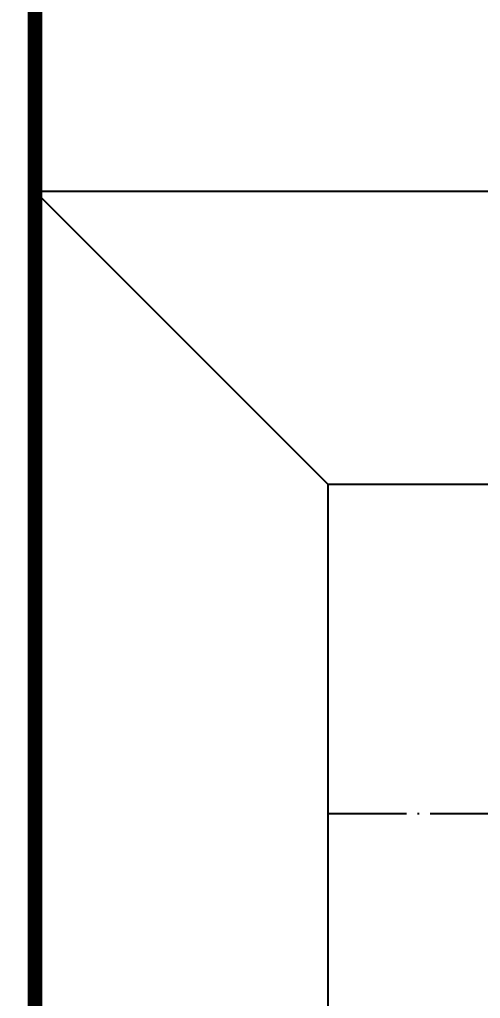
# Model space of a CAD drawing. Header units: millimetres. Extents: x 30557 to 235556, y -116603 to -73383.
# Drawn here: x 211883 to 212008.9, y -74287.6 to -74020.3 of the extents above; entities that cross this region are included whole.
import ezdxf

# ---------------------------------------------------------------- set-up
doc = ezdxf.new("R2010")
doc.units = ezdxf.units.MM
doc.linetypes.add('ZWCAD_ISO04W100', pattern=[30.5, 24, -3, 0.5, -3])
doc.layers.add('_Drawing', color=7, linetype='Continuous', lineweight=25)
doc.styles.add('supcon', font='sceie.shx', dxfattribs={"width": 0.75, "height": 40, "bigfont": 'sceic.shx'})
doc.dimstyles.new('supcon', dxfattribs={"dimtxt": 20, "dimasz": 20, "dimexe": 10, "dimexo": 10, "dimgap": 5, "dimtad": 1, "dimtoh": 1, "dimdec": 0, "dimzin": 0, "dimdsep": 46, "dimtxsty": 'supcon', "dimcen": 0.09, "dimclrd": 2, "dimclre": 2, "dimclrt": 2, "dimadec": 0, "dimazin": 0, "dimtfac": 1, "dimtdec": 0, "dimtofl": 0, "dimtmove": 0, "dimatfit": 3, "dimfxl": 1, "dimtolj": 1, "dimtzin": 0, "dimarcsym": 0})

# ---------------------------------------------------------------- blocks, each defined once
blk = doc.blocks.new('*D267')
at = {"layer": '_Drawing', "color": 2, "linetype": 'Continuous', "lineweight": -2}
for p, q in [((211877.18, -73767.16), (211768.12, -73767.16)), ((211778.12, -73787.16), (211778.12, -75647.16)), ((211877.17, -75667.16), (211768.12, -75667.16))]:
    blk.add_line(p, q, dxfattribs=at)
at = {"layer": '_Drawing', "color": 2}
for points in [[(211781.46, -73787.16), (211774.79, -73787.16), (211778.12, -73767.16)], [(211774.79, -75647.16), (211781.46, -75647.16), (211778.12, -75667.16)]]:
    blk.add_solid(points, dxfattribs=at)
at = {"layer": 'DEFPOINTS', "color": 0}
for p in [(211887.18, -73767.16), (211778.12, -75667.16), (211887.17, -75667.16)]:
    blk.add_point(p, dxfattribs=at)
at = {"layer": '_Drawing', "color": 2, "insert": (211753.12, -74717.16), "char_height": 40, "attachment_point": 5, "rotation": 90, "style": 'supcon'}
blk.add_mtext('\\A1;1900', dxfattribs=at)

msp = doc.modelspace()

# ---------------------------------------------------------------- linework, layer by layer
for p, q in [((211887.18, -74067.16), (212587.18, -74067.16)), ((211967.18, -74147.16), (211887.18, -74067.16)), ((211967.18, -74147.16), (212507.18, -74147.16))]:
    msp.add_line(p, q)
at = {"color": 4, "linetype": 'ZWCAD_ISO04W100', "lineweight": -3}
msp.add_line((212507.18, -74237.15), (211967.19, -74237.15), dxfattribs=at)
at = {"layer": '_Drawing'}
msp.add_line((211967.18, -74147.16), (211967.17, -75427.22), dxfattribs=at)
at = {"layer": '_Drawing', "color": 1, "const_width": 4}
msp.add_lwpolyline([(211887.18, -73767.16), (212587.18, -73767.16), (212587.18, -75667.21), (211887.18, -75667.16)], close=True, dxfattribs=at)

# ---------------------------------------------------------------- dimensions: what is measured, and where the dimension line sits
at = {"layer": '_Drawing', "linetype": 'Continuous'}
dim = msp.add_linear_dim(base=(211778.12, -75667.16), p1=(211887.18, -73767.16), p2=(211887.17, -75667.16), angle=90, dimstyle='supcon', dxfattribs=at)
dim.commit()
dim.dimension.update_dxf_attribs({"geometry": '*D267', "text_midpoint": (211778.12, -74717.16), "dimtype": 160})

doc.saveas('drawing.dxf')
